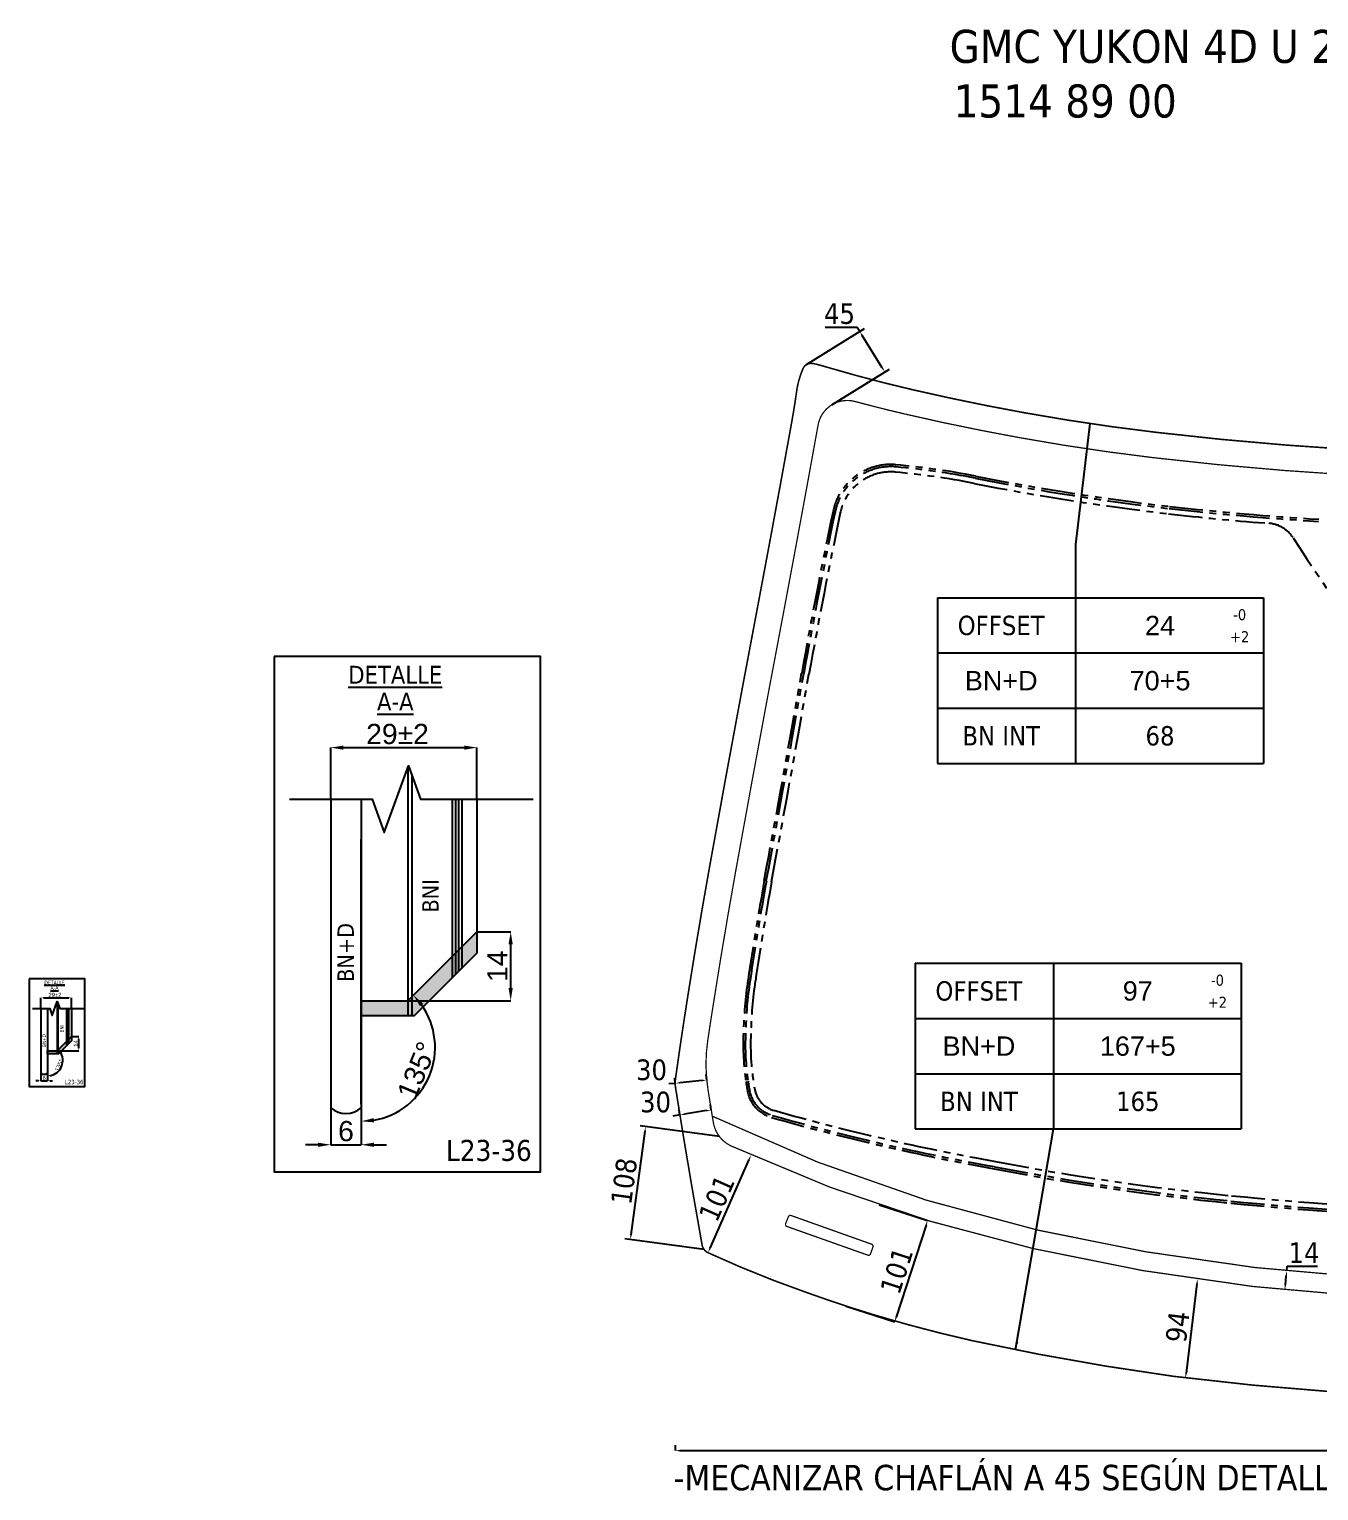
# Model space of a CAD drawing. Header units: millimetres. Extents: x 25 to 16470, y 343 to 6096.
# Drawn here: x 7545 to 8763, y 1094 to 2475 of the extents above; entities that cross this region are included whole.
import ezdxf
from ezdxf.enums import TextEntityAlignment as Align

# ---------------------------------------------------------------- set-up
doc = ezdxf.new("R2010")
doc.units = ezdxf.units.MM
doc.linetypes.add('PHANTOM', pattern=[63.5, 31.75, -6.35, 6.35, -6.35, 6.35, -6.35])
for name, color, linetype in [('BN INT', 4, 'PHANTOM'), ('DIM10', 7, 'Continuous'), ('OFFSET', 6, 'Continuous'), ('PERIMETRO', 5, 'Continuous'), ('PHANTOM', 1, 'PHANTOM')]:
    doc.layers.add(name, color=color, linetype=linetype)
doc.styles.add('1', font='tahoma.ttf')
doc.styles.get("Standard").update_dxf_attribs({"font": 'arial.ttf'})
doc.styles.add('TECHNIC', font='tahoma.ttf')
doc.styles.add('USER1', font='arial.ttf', dxfattribs={"width": 0.75})
doc.dimstyles.new('DIM10', dxfattribs={"dimscale": 7.5, "dimtxt": 2.5, "dimasz": 1, "dimexe": 0, "dimexo": 0, "dimgap": 0.4, "dimtad": 1, "dimtoh": 1, "dimdec": 0, "dimzin": 0, "dimdsep": 46, "dimtxsty": 'TECHNIC', "dimcen": 0.1, "dimdle": 1.25, "dimclre": 7, "dimclrt": 7, "dimazin": 0, "dimtfac": 2, "dimtdec": 0, "dimtofl": 0, "dimtmove": 0, "dimatfit": 3, "dimfxl": 1, "dimtvp": 1.5, "dimtolj": 1, "dimtzin": 0, "dimarcsym": 0})
doc.dimstyles.new('ISO-25', dxfattribs={"dimtxt": 2.5, "dimasz": 2.5, "dimexe": 1.25, "dimexo": 0.625, "dimtad": 1, "dimtxsty": 'Standard', "dimcen": 2.5, "dimadec": 0, "dimazin": 0, "dimtfac": 1, "dimtmove": 0, "dimatfit": 3, "dimfxl": 1, "dimarcsym": 0})
doc.dimstyles.new('ISO-25$0', dxfattribs={"dimtxt": 25, "dimasz": 25, "dimexe": 10, "dimexo": 50, "dimgap": 15, "dimtad": 1, "dimtih": 1, "dimtoh": 1, "dimdec": 0, "dimtxsty": 'Standard', "dimcen": 0, "dimclrd": 256, "dimclre": 256, "dimclrt": 256, "dimadec": 0, "dimazin": 0, "dimtfac": 1, "dimtdec": 0, "dimtofl": 0, "dimtmove": 0, "dimatfit": 3, "dimfxl": 1, "dimlwd": -1, "dimlwe": -1, "dimarcsym": 0})

# ---------------------------------------------------------------- blocks, each defined once
blk = doc.blocks.new('*D79')
at = {"layer": 'Defpoints', "color": 0, "transparency": 16777216}
for p in [(8155.3, 1137.4), (9798.8, 1137.2), (9798.8, 1132.3)]:
    blk.add_point(p, dxfattribs=at)
at = {"layer": 'DIM10', "color": 7, "lineweight": -2, "transparency": 16777216}
for p, q in [((8155.3, 1137.4), (8155.3, 1132.3)), ((9798.8, 1137.2), (9798.8, 1132.3))]:
    blk.add_line(p, q, dxfattribs=at)
at = {"layer": 'DIM10', "color": 0, "lineweight": -2, "transparency": 16777216}
blk.add_line((8159.8, 1132.3), (9794.3, 1132.3), dxfattribs=at)
at = {"layer": 'DIM10', "color": 0, "transparency": 16777216}
for points in [[(8159.8, 1133.1), (8159.8, 1131.6), (8155.3, 1132.3)], [(9794.3, 1133.1), (9794.3, 1131.6), (9798.8, 1132.3)]]:
    blk.add_solid(points, dxfattribs=at)
at = {"layer": 'DIM10', "color": 7, "transparency": 16777216, "insert": (8977, 1145.5), "char_height": 19.5, "attachment_point": 5, "style": 'TECHNIC'}
blk.add_mtext('\\A1;1643±2', dxfattribs=at)
blk = doc.blocks.new('IF-TECNICA')
for p, q in [((0, 0), (50.57, 0)), ((0, 0), (0, -17.14)), ((21.43, 0), (21.43, -17.14)), ((50.57, 0), (50.57, -17.14)), ((0, -8.57), (50.57, -8.57)), ((0, -17.14), (50.57, -17.14))]:
    blk.add_line(p, q)
at = {"style": 'TECHNIC'}
for s, height, p in [('-0', 1.714, (46.88, -2.62)), ('OFFSET', 3, (9.87, -4.29)), ('+2', 1.714, (46.88, -6.03))]:
    blk.add_text(s, height=height, dxfattribs=at).set_placement(p, align=Align.MIDDLE)
for tag, p in [('OFFSET', (34.52, -4.29)), ('BN+D', (9.87, -12.86)), ('BN+D', (34.52, -12.86))]:
    blk.add_attdef(tag, text='', height=3, dxfattribs=at).set_placement(p, align=Align.MIDDLE)
blk = doc.blocks.new('*D85')
at = {"layer": 'Defpoints', "color": 0, "transparency": 16777216}
for p in [(8648.6, 1294.3), (8637.3, 1201.1), (8637.3, 1201.1)]:
    blk.add_point(p, dxfattribs=at)
at = {"layer": 'DIM10', "color": 0, "lineweight": -2, "transparency": 16777216}
blk.add_line((8648, 1289.8), (8637.9, 1205.6), dxfattribs=at)
at = {"layer": 'DIM10', "color": 0, "transparency": 16777216}
for points in [[(8647.3, 1289.9), (8648.8, 1289.7), (8648.6, 1294.3)], [(8637.1, 1205.7), (8638.6, 1205.5), (8637.3, 1201.1)]]:
    blk.add_solid(points, dxfattribs=at)
at = {"layer": 'DIM10', "color": 7, "transparency": 16777216, "insert": (8629.9, 1249.3), "char_height": 19.5, "attachment_point": 5, "rotation": 83.118, "style": 'TECHNIC'}
blk.add_mtext('\\A1;94', dxfattribs=at)
blk = doc.blocks.new('*D86')
at = {"layer": 'Defpoints', "color": 0, "transparency": 16777216}
for p in [(8347.8, 1364.6), (8316.7, 1268.9), (8362.6, 1254)]:
    blk.add_point(p, dxfattribs=at)
at = {"layer": 'DIM10', "color": 7, "lineweight": -2, "transparency": 16777216}
for p, q in [((8347.8, 1364.6), (8393.7, 1349.6)), ((8316.7, 1268.9), (8362.6, 1254))]:
    blk.add_line(p, q, dxfattribs=at)
at = {"layer": 'DIM10', "color": 0, "lineweight": -2, "transparency": 16777216}
blk.add_line((8392.3, 1345.4), (8364, 1258.3), dxfattribs=at)
at = {"layer": 'DIM10', "color": 0, "transparency": 16777216}
for points in [[(8391.6, 1345.6), (8393, 1345.1), (8393.7, 1349.6)], [(8363.3, 1258.5), (8364.7, 1258.1), (8362.6, 1254)]]:
    blk.add_solid(points, dxfattribs=at)
at = {"layer": 'DIM10', "color": 7, "transparency": 16777216, "insert": (8364.5, 1302.4), "char_height": 19.5, "attachment_point": 5, "rotation": 71.9924, "style": 'TECHNIC'}
blk.add_mtext('\\A1;101', dxfattribs=at)
blk = doc.blocks.new('*D87')
at = {"layer": 'Defpoints', "color": 0, "transparency": 16777216}
for p in [(8227, 1411.6), (8227, 1411.6), (8186.3, 1319.3)]:
    blk.add_point(p, dxfattribs=at)
at = {"layer": 'DIM10', "color": 0, "lineweight": -2, "transparency": 16777216}
blk.add_line((8188.2, 1323.5), (8225.2, 1407.5), dxfattribs=at)
at = {"layer": 'DIM10', "color": 0, "transparency": 16777216}
for points in [[(8224.5, 1407.8), (8225.9, 1407.2), (8227, 1411.6)], [(8187.5, 1323.8), (8188.8, 1323.2), (8186.3, 1319.3)]]:
    blk.add_solid(points, dxfattribs=at)
at = {"layer": 'DIM10', "color": 7, "transparency": 16777216, "insert": (8194.6, 1370.8), "char_height": 19.5, "attachment_point": 5, "rotation": 66.2124, "style": 'TECHNIC'}
blk.add_mtext('\\A1;101', dxfattribs=at)
blk = doc.blocks.new('*D90')
at = {"layer": 'Defpoints', "color": 0, "transparency": 16777216}
for p in [(8279.4, 2158.3), (8353.3, 2151.3), (8303.1, 2120.2)]:
    blk.add_point(p, dxfattribs=at)
at = {"layer": 'DIM10', "color": 7, "lineweight": -2, "transparency": 16777216}
for p, q in [((8279.4, 2158.3), (8334, 2192.3)), ((8303.1, 2120.2), (8357.7, 2154.1))]:
    blk.add_line(p, q, dxfattribs=at)
at = {"layer": 'DIM10', "color": 0, "lineweight": -2, "transparency": 16777216}
for p, q in [((8327.2, 2193.3), (8296.8, 2193.3)), ((8329.6, 2189.5), (8327.2, 2193.3)), ((8350.9, 2155.2), (8331.9, 2185.7))]:
    blk.add_line(p, q, dxfattribs=at)
at = {"layer": 'DIM10', "color": 0, "transparency": 16777216}
for points in [[(8332.6, 2186.1), (8331.3, 2185.3), (8329.6, 2189.5)], [(8351.5, 2155.6), (8350.3, 2154.8), (8353.3, 2151.3)]]:
    blk.add_solid(points, dxfattribs=at)
at = {"layer": 'DIM10', "color": 7, "transparency": 16777216, "insert": (8310.5, 2206.3), "char_height": 19.5, "attachment_point": 5, "style": 'TECHNIC'}
blk.add_mtext('\\A1;45', dxfattribs=at)
blk = doc.blocks.new('*D91')
at = {"layer": 'Defpoints', "color": 0, "transparency": 16777216}
for p in [(8127.4, 1438.5), (8197.1, 1429), (8182.6, 1322.3)]:
    blk.add_point(p, dxfattribs=at)
at = {"layer": 'DIM10', "color": 7, "lineweight": -2, "transparency": 16777216}
for p, q in [((8197.1, 1429), (8122.2, 1439.2)), ((8182.6, 1322.3), (8107.8, 1332.4))]:
    blk.add_line(p, q, dxfattribs=at)
at = {"layer": 'DIM10', "color": 0, "lineweight": -2, "transparency": 16777216}
blk.add_line((8113.6, 1336.2), (8126.8, 1434), dxfattribs=at)
at = {"layer": 'DIM10', "color": 0, "transparency": 16777216}
for points in [[(8126.1, 1434.1), (8127.6, 1433.9), (8127.4, 1438.5)], [(8112.8, 1336.3), (8114.3, 1336.1), (8113, 1331.7)]]:
    blk.add_solid(points, dxfattribs=at)
at = {"layer": 'DIM10', "color": 7, "transparency": 16777216, "insert": (8107.1, 1386.9), "char_height": 19.5, "attachment_point": 5, "rotation": 82.2956, "style": 'TECHNIC'}
blk.add_mtext('\\A1;108', dxfattribs=at)
blk = doc.blocks.new('*D94')
at = {"layer": 'Defpoints', "color": 0, "transparency": 16777216}
for p in [(8189.4, 1454), (8159.8, 1449.4), (8159.8, 1449.2)]:
    blk.add_point(p, dxfattribs=at)
at = {"layer": 'DIM10', "color": 7, "lineweight": -2, "transparency": 16777216}
for p, q in [((8159.8, 1449.2), (8158.9, 1454.6)), ((8189.4, 1454), (8188.5, 1459.4))]:
    blk.add_line(p, q, dxfattribs=at)
at = {"layer": 'DIM10', "color": 0, "lineweight": -2, "transparency": 16777216}
for p, q in [((8184.9, 1453.5), (8164.2, 1450.1)), ((8159.8, 1449.4), (8153.2, 1448.3))]:
    blk.add_line(p, q, dxfattribs=at)
at = {"layer": 'DIM10', "color": 0, "transparency": 16777216}
for points in [[(8164.1, 1450.9), (8164.3, 1449.4), (8159.8, 1449.4)], [(8184.8, 1454.2), (8185.1, 1452.7), (8189.4, 1454.2)]]:
    blk.add_solid(points, dxfattribs=at)
at = {"layer": 'DIM10', "color": 7, "transparency": 16777216, "insert": (8136.7, 1461.5), "char_height": 19.5, "attachment_point": 5, "style": 'TECHNIC'}
blk.add_mtext('\\A1;30', dxfattribs=at)
blk = doc.blocks.new('*D95')
at = {"layer": 'Defpoints', "color": 0, "transparency": 16777216}
for p in [(8155.3, 1479.2), (8185.1, 1482.4), (8185.1, 1482.2)]:
    blk.add_point(p, dxfattribs=at)
at = {"layer": 'DIM10', "color": 0, "lineweight": -2, "transparency": 16777216}
for p, q in [((8155.3, 1479.3), (8149.3, 1478.7)), ((8180.7, 1481.9), (8159.8, 1479.8))]:
    blk.add_line(p, q, dxfattribs=at)
at = {"layer": 'DIM10', "color": 7, "lineweight": -2, "transparency": 16777216}
for p, q in [((8155.3, 1479.2), (8154.8, 1484.6)), ((8185.1, 1482.2), (8184.6, 1487.6))]:
    blk.add_line(p, q, dxfattribs=at)
at = {"layer": 'DIM10', "color": 0, "transparency": 16777216}
for points in [[(8159.7, 1480.5), (8159.8, 1479.1), (8155.3, 1479.3)], [(8180.6, 1482.7), (8180.7, 1481.2), (8185.1, 1482.4)]]:
    blk.add_solid(points, dxfattribs=at)
at = {"layer": 'DIM10', "color": 7, "transparency": 16777216, "insert": (8132.9, 1491.9), "char_height": 19.5, "attachment_point": 5, "style": 'TECHNIC'}
blk.add_mtext('\\A1;30', dxfattribs=at)
blk = doc.blocks.new('*D103')
at = {"layer": 'Defpoints', "color": 0, "transparency": 16777216}
for p in [(8732.9, 1302.1), (8732.9, 1302.1), (8731.1, 1284.2)]:
    blk.add_point(p, dxfattribs=at)
at = {"layer": 'DIM10', "color": 0, "lineweight": -2, "transparency": 16777216}
for p, q in [((8732.9, 1302.1), (8733.3, 1306.5)), ((8733.3, 1306.5), (8762, 1306.5)), ((8731.6, 1288.6), (8732.4, 1297.6))]:
    blk.add_line(p, q, dxfattribs=at)
at = {"layer": 'DIM10', "color": 0, "transparency": 16777216}
for points in [[(8731.7, 1297.7), (8733.2, 1297.5), (8732.9, 1302.1)], [(8730.8, 1288.7), (8732.3, 1288.6), (8731.1, 1284.2)]]:
    blk.add_solid(points, dxfattribs=at)
at = {"layer": 'DIM10', "color": 7, "transparency": 16777216, "insert": (8749.2, 1319.3), "char_height": 19.5, "width": 25.354, "attachment_point": 5, "style": 'TECHNIC'}
blk.add_mtext('\\A1;14', dxfattribs=at)
blk = doc.blocks.new('IF-TECNICA-2')
for p, q in [((0, 8.57), (50.57, 8.57)), ((0, 8.57), (0, 0)), ((21.43, 8.57), (21.43, 0)), ((50.57, 8.57), (50.57, 0)), ((0, 0), (50.57, 0))]:
    blk.add_line(p, q)
at = {"style": 'TECHNIC'}
for p in [(9.87, 4.29), (34.52, 4.29)]:
    blk.add_attdef('BN+D', text='', height=3, dxfattribs=at).set_placement(p, align=Align.MIDDLE)
blk = doc.blocks.new('*D105')
at = {"layer": 'Defpoints', "color": 0, "linetype": 'ByBlock', "lineweight": -2, "transparency": 16777216}
for p, q in [((7556.3, 1549.9), (7556.3, 1560.1)), ((7558.8, 1560.1), (7582.7, 1560.1)), ((7585.2, 1549.9), (7585.2, 1560.1))]:
    blk.add_line(p, q, dxfattribs=at)
at = {"layer": 'Defpoints', "color": 0, "transparency": 16777216}
for p in [(7556.3, 1549.9), (7585.2, 1560.1), (7585.2, 1549.9)]:
    blk.add_point(p, dxfattribs=at)
for points in [[(7558.8, 1560.5), (7558.8, 1559.7), (7556.3, 1560.1)], [(7582.7, 1560.5), (7582.7, 1559.7), (7585.2, 1560.1)]]:
    blk.add_solid(points, dxfattribs=at)
at = {"layer": 'Defpoints', "color": 0, "transparency": 16777216, "insert": (7569.5, 1562.8), "char_height": 4, "attachment_point": 5}
blk.add_mtext('29±2', dxfattribs=at)
blk = doc.blocks.new('*D106')
at = {"layer": 'Defpoints', "color": 0, "linetype": 'ByBlock', "lineweight": -2, "transparency": 16777216}
blk.add_line((7562.3, 1489.6), (7562.3, 1486.3), dxfattribs=at)
blk.add_arc((7562.3, 1500.9), 14.6, 279.8259, 35.1741, dxfattribs=at)
at = {"layer": 'Defpoints', "color": 0, "transparency": 16777216}
for p in [(7562.3, 1542), (7585.2, 1523.7), (7571.6, 1510.1), (7562.3, 1489.6), (7572.7, 1490.6)]:
    blk.add_point(p, dxfattribs=at)
for points in [[(7574, 1509), (7574.6, 1509.6), (7572.7, 1511.2)], [(7564.9, 1486.1), (7564.8, 1486.9), (7562.3, 1486.3)]]:
    blk.add_solid(points, dxfattribs=at)
at = {"layer": 'Defpoints', "color": 0, "transparency": 16777216, "insert": (7573.4, 1496.3), "char_height": 4, "attachment_point": 5, "rotation": 67.5}
blk.add_mtext('135°', dxfattribs=at)
blk = doc.blocks.new('*D98')
at = {"layer": 'Defpoints', "color": 0, "linetype": 'ByBlock', "lineweight": -2, "transparency": 16777216}
for p, q in [((7585.2, 1523.7), (7591.9, 1523.7)), ((7591.9, 1512.6), (7591.9, 1521.2)), ((7571.6, 1510.1), (7591.9, 1510.1))]:
    blk.add_line(p, q, dxfattribs=at)
at = {"layer": 'Defpoints', "color": 0, "transparency": 16777216}
for p in [(7585.2, 1523.7), (7591.9, 1523.7), (7571.6, 1510.1)]:
    blk.add_point(p, dxfattribs=at)
for points in [[(7591.5, 1521.2), (7592.3, 1521.2), (7591.9, 1523.7)], [(7591.5, 1512.6), (7592.3, 1512.6), (7591.9, 1510.1)]]:
    blk.add_solid(points, dxfattribs=at)
at = {"layer": 'Defpoints', "color": 0, "transparency": 16777216, "insert": (7589.2, 1516.9), "char_height": 4, "attachment_point": 5, "rotation": 90}
blk.add_mtext('14', dxfattribs=at)
blk = doc.blocks.new('*D107')
at = {"layer": 'Defpoints', "color": 0, "linetype": 'ByBlock', "lineweight": -2, "transparency": 16777216}
for p, q in [((7553.8, 1481.7), (7551.3, 1481.7)), ((7556.3, 1489), (7556.3, 1481.7)), ((7556.3, 1481.7), (7562.3, 1481.7)), ((7562.3, 1489), (7562.3, 1481.7)), ((7564.8, 1481.7), (7567.3, 1481.7))]:
    blk.add_line(p, q, dxfattribs=at)
at = {"layer": 'Defpoints', "color": 0, "transparency": 16777216}
for p in [(7556.3, 1489), (7562.3, 1489), (7562.3, 1481.7)]:
    blk.add_point(p, dxfattribs=at)
for points in [[(7553.8, 1482.1), (7553.8, 1481.2), (7556.3, 1481.7)], [(7564.8, 1482.1), (7564.8, 1481.2), (7562.3, 1481.7)]]:
    blk.add_solid(points, dxfattribs=at)
at = {"layer": 'Defpoints', "color": 0, "transparency": 16777216, "insert": (7559.3, 1484.3), "char_height": 4, "attachment_point": 5}
blk.add_mtext('6', dxfattribs=at)
blk = doc.blocks.new('*D43')
at = {"color": 0, "linetype": 'ByBlock', "lineweight": -2, "transparency": 16777216}
for p, q in [((153.51, 572.67), (153.51, 582.88)), ((156.01, 582.88), (179.87, 582.88)), ((182.37, 572.67), (182.37, 582.88))]:
    blk.add_line(p, q, dxfattribs=at)
at = {"color": 0, "transparency": 16777216}
for points in [[(156.01, 583.29), (156.01, 582.46), (153.51, 582.88)], [(179.87, 583.29), (179.87, 582.46), (182.37, 582.88)]]:
    blk.add_solid(points, dxfattribs=at)
at = {"layer": 'Defpoints', "color": 0, "transparency": 16777216}
for p in [(182.37, 582.88), (153.51, 572.67), (182.37, 572.67)]:
    blk.add_point(p, dxfattribs=at)
at = {"color": 0, "transparency": 16777216, "insert": (166.69, 585.54), "char_height": 4, "attachment_point": 5}
blk.add_mtext('29±2', dxfattribs=at)
blk = doc.blocks.new('*D41')
at = {"color": 0, "linetype": 'ByBlock', "lineweight": -2, "transparency": 16777216}
blk.add_line((159.51, 512.41), (159.51, 509.06), dxfattribs=at)
blk.add_arc((159.51, 523.65), 14.6, 279.8259, 35.1741, dxfattribs=at)
at = {"color": 0, "transparency": 16777216}
for points in [[(171.12, 531.79), (171.76, 532.33), (169.83, 533.97)], [(162.03, 508.86), (161.96, 509.69), (159.51, 509.06)]]:
    blk.add_solid(points, dxfattribs=at)
at = {"layer": 'Defpoints', "color": 0, "transparency": 16777216}
for p in [(159.51, 564.81), (182.37, 546.51), (168.75, 532.89), (159.51, 512.41), (169.83, 513.33)]:
    blk.add_point(p, dxfattribs=at)
at = {"color": 0, "transparency": 16777216, "insert": (170.53, 519.09), "char_height": 4, "attachment_point": 5, "rotation": 67.5}
blk.add_mtext('135°', dxfattribs=at)
blk = doc.blocks.new('*D40')
at = {"color": 0, "linetype": 'ByBlock', "lineweight": -2, "transparency": 16777216}
for p, q in [((182.37, 546.51), (189.04, 546.51)), ((189.04, 535.39), (189.04, 544.01)), ((168.75, 532.89), (189.04, 532.89))]:
    blk.add_line(p, q, dxfattribs=at)
at = {"color": 0, "transparency": 16777216}
for points in [[(188.62, 544.01), (189.45, 544.01), (189.04, 546.51)], [(188.62, 535.39), (189.45, 535.39), (189.04, 532.89)]]:
    blk.add_solid(points, dxfattribs=at)
at = {"layer": 'Defpoints', "color": 0, "transparency": 16777216}
for p in [(182.37, 546.51), (189.04, 546.51), (168.75, 532.89)]:
    blk.add_point(p, dxfattribs=at)
at = {"color": 0, "transparency": 16777216, "insert": (186.4, 539.7), "char_height": 4, "attachment_point": 5, "rotation": 90}
blk.add_mtext('14', dxfattribs=at)
blk = doc.blocks.new('*D42')
at = {"color": 0, "linetype": 'ByBlock', "lineweight": -2, "transparency": 16777216}
for p, q in [((153.51, 511.74), (153.51, 504.43)), ((159.51, 511.74), (159.51, 504.43)), ((151.01, 504.43), (148.51, 504.43)), ((153.51, 504.43), (159.51, 504.43)), ((162.01, 504.43), (164.51, 504.43))]:
    blk.add_line(p, q, dxfattribs=at)
at = {"color": 0, "transparency": 16777216}
for points in [[(151.01, 504.84), (151.01, 504.01), (153.51, 504.43)], [(162.01, 504.84), (162.01, 504.01), (159.51, 504.43)]]:
    blk.add_solid(points, dxfattribs=at)
at = {"layer": 'Defpoints', "color": 0, "transparency": 16777216}
for p in [(153.51, 511.74), (159.51, 511.74), (159.51, 504.43)]:
    blk.add_point(p, dxfattribs=at)
at = {"color": 0, "transparency": 16777216, "insert": (156.51, 507.1), "char_height": 4, "attachment_point": 5}
blk.add_mtext('6', dxfattribs=at)
blk = doc.blocks.new('RT')
at = {"layer": 'DIM10'}
h = blk.add_hatch(color=256, dxfattribs=at)
h.dxf.hatch_style = 1
h.paths.add_polyline_path([(182.37, 542.27), (182.37, 546.51), (168.75, 532.89), (159.51, 532.89), (159.51, 529.92), (169.99, 529.89)])
at = {"color": 5}
for p, q in [((168.75, 578.97), (168.75, 529.9)), ((169.51, 577.45), (169.51, 529.9)), ((153.51, 572.67), (153.51, 511.74)), ((159.51, 572.67), (159.51, 511.74)), ((177.51, 572.67), (177.51, 537.41)), ((178.13, 572.67), (178.13, 538.03)), ((178.75, 572.67), (178.75, 538.65)), ((179.37, 572.67), (179.37, 539.27)), ((182.37, 572.67), (182.37, 542.27))]:
    blk.add_line(p, q, dxfattribs=at)
at = {"color": 1, "const_width": 0.4}
blk.add_lwpolyline([(159.51, 512.41), (159.51, 564.81)], dxfattribs=at)
at = {"color": 4, "const_width": 0.4}
blk.add_lwpolyline([(177.51, 541.65), (177.51, 562)], dxfattribs=at)
blk.add_lwpolyline([(182.37, 542.27), (169.99, 529.89), (159.51, 529.92), (159.51, 532.89), (168.75, 532.89), (182.37, 546.51)])
at = {"color": 5}
blk.add_arc((156.51, 515.2), 4.58, 229.1087, 310.8913, dxfattribs=at)
at = {"layer": 'DIM10', "color": 1}
blk.add_lwpolyline([(142.35, 600.86), (142.35, 499.1), (194.92, 499.1), (194.92, 600.86)], close=True, dxfattribs=at)
at = {"layer": 'DIM10', "color": 1, "linetype": 'Continuous'}
blk.add_lwpolyline([(145.35, 572.67), (161.66, 572.67), (164.06, 566.08), (168.85, 579.25), (171.25, 572.67), (193.49, 572.67)], dxfattribs=at)
at = {"color": 7, "style": '1'}
for s, height, p in [('%%UDETALLE', 3.541, (166.25, 595.5)), ('%%UA-A', 3.541, (166.25, 590.22)), ('L23-36', 4.144, (184.74, 501.24))]:
    blk.add_text(s, height=height, dxfattribs=at).set_placement(p, align=Align.CENTER)
at = {"layer": 'DIM10', "color": 0, "style": 'TECHNIC'}
for s, p in [('BNI', (174.81, 553.6)), ('BN+D', (158.07, 542.42))]:
    blk.add_text(s, height=3.242, rotation=90, dxfattribs=at).set_placement(p, align=Align.CENTER)
at = {"color": 7}
dim = blk.add_linear_dim(base=(182.37, 582.88), p1=(153.51, 572.67), p2=(182.37, 572.67), text='<>±2', dimstyle='ISO-25$0', override={"dimtxt": 4, "dimasz": 2.5, "dimexe": 0, "dimexo": 0, "dimgap": 0.625, "dimtih": 0, "dimtoh": 0, "dimcen": 2.5, "dimclrd": 0, "dimclre": 0, "dimclrt": 0, "dimtdec": 2, "dimtofl": 1, "dimlwd": -2, "dimlwe": -2, "dimarcsym": 1}, dxfattribs=at)
dim.commit()
dim.dimension.update_dxf_attribs({"geometry": '*D43', "text_midpoint": (166.69, 582.88), "dimtype": 160})
dim = blk.add_angular_dim_2l(base=(169.83, 513.33), line1=((168.75, 532.89), (182.37, 546.51)), line2=((159.51, 512.41), (159.51, 564.81)), dimstyle='ISO-25', override={"dimtxt": 4, "dimexe": 0, "dimexo": 0, "dimdec": 0, "dimarcsym": 1}, dxfattribs=at)
dim.commit()
dim.dimension.update_dxf_attribs({"geometry": '*D41', "text_midpoint": (170.53, 519.09)})
dim = blk.add_linear_dim(base=(189.04, 546.51), p1=(168.75, 532.89), p2=(182.37, 546.51), angle=90, dimstyle='ISO-25$0', override={"dimtxt": 4, "dimasz": 2.5, "dimexe": 0, "dimexo": 0, "dimgap": 0.625, "dimtih": 0, "dimtoh": 0, "dimcen": 2.5, "dimclrd": 0, "dimclre": 0, "dimclrt": 0, "dimtdec": 2, "dimtofl": 1, "dimlwd": -2, "dimlwe": -2, "dimarcsym": 1}, dxfattribs=at)
dim.commit()
dim.dimension.update_dxf_attribs({"geometry": '*D40', "text_midpoint": (186.4, 539.7)})
dim = blk.add_linear_dim(base=(159.51, 504.43), p1=(153.51, 511.74), p2=(159.51, 511.74), dimstyle='ISO-25$0', override={"dimtxt": 4, "dimasz": 2.5, "dimexe": 0, "dimexo": 0, "dimgap": 0.625, "dimtih": 0, "dimtoh": 0, "dimcen": 2.5, "dimclrd": 0, "dimclre": 0, "dimclrt": 0, "dimtdec": 2, "dimtofl": 1, "dimlwd": -2, "dimlwe": -2, "dimarcsym": 1}, dxfattribs=at)
dim.commit()
dim.dimension.update_dxf_attribs({"geometry": '*D42', "text_midpoint": (156.51, 504.43), "dimtype": 160})

msp = doc.modelspace()

# ---------------------------------------------------------------- hatches: boundary and pattern name
at = {"layer": 'DIM10'}
h = msp.add_hatch(color=256, dxfattribs=at)
h.dxf.hatch_style = 1
h.paths.add_polyline_path([(7585.2, 1519.5), (7585.2, 1523.7), (7571.6, 1510.1), (7562.3, 1510.1), (7562.3, 1507.2), (7572.8, 1507.1)])

# ---------------------------------------------------------------- linework, layer by layer
at = {"color": 5}
for p, q in [((7556.3, 1549.9), (7556.3, 1489)), ((7562.3, 1549.9), (7562.3, 1489)), ((7571.6, 1556.2), (7571.6, 1507.1)), ((7572.3, 1554.7), (7572.3, 1507.1)), ((7580.3, 1549.9), (7580.3, 1514.6)), ((7581, 1549.9), (7581, 1515.3)), ((7581.6, 1549.9), (7581.6, 1515.9)), ((7582.2, 1549.9), (7582.2, 1516.5)), ((7585.2, 1549.9), (7585.2, 1519.5))]:
    msp.add_line(p, q, dxfattribs=at)
at = {"color": 1, "const_width": 0.4}
msp.add_lwpolyline([(7562.3, 1489.6), (7562.3, 1542)], dxfattribs=at)
at = {"color": 4, "const_width": 0.4}
msp.add_lwpolyline([(7580.3, 1518.9), (7580.3, 1539.2)], dxfattribs=at)
msp.add_lwpolyline([(7585.2, 1519.5), (7572.8, 1507.1), (7562.3, 1507.2), (7562.3, 1510.1), (7571.6, 1510.1), (7585.2, 1523.7)])
at = {"color": 5}
msp.add_arc((7559.3, 1492.4), 4.58, 229.1087, 310.8913, dxfattribs=at)
at = {"layer": 'BN INT'}
for centre, radius, start, end in [((8358.9, 2008.2), 55.7, 84.9922, 168.1694), ((8302.5, 1364.6), 701.7, 78.7867, 84.9922), ((8884.6, 4301), 2291.8, 258.7867, 263.4239), ((13348.3, 963.1), 5153.4, 168.1694, 169.8996), ((8906.9, 4494.3), 2486.3, 263.4239, 266.6858), ((-15896, 6120.2), 24542.1, 349.55477, 350.01994), ((11019.5, 1166.5), 2825.4, 169.7185, 171.6464), ((8633.9, 1516.8), 414.3, 171.6464, 178.6207), ((8456.6, 1516.1), 237.1, 177.4236, 188.5257), ((8735.7, 1557.9), 519.3, 188.5257, 189.4535), ((8255, 1477.9), 32, 189.4535, 254.1315), ((8834.1, 3514.9), 2149.7, 254.1315, 259.8829), ((8928.5, 3863.9), 2510.1, 259.1599, 264.3182), ((9011, 4700.6), 3350.8, 264.3316, 267.6984)]:
    msp.add_arc(centre, radius, start, end, dxfattribs=at)
at = {"layer": 'DIM10', "color": 1}
msp.add_lwpolyline([(7545.2, 1578.1), (7545.2, 1476.3), (7597.8, 1476.3), (7597.8, 1578.1)], close=True, dxfattribs=at)
at = {"layer": 'DIM10', "color": 1, "linetype": 'Continuous'}
msp.add_lwpolyline([(7548.2, 1549.9), (7564.5, 1549.9), (7566.9, 1543.3), (7571.7, 1556.5), (7574.1, 1549.9), (7596.3, 1549.9)], dxfattribs=at)
at = {"layer": 'OFFSET', "const_width": 1.2}
for points in [[(8792.5, 2054, -0.01461), (8606.4, 2070.4, -0.015368), (8480.8, 2089.2, -0.012289), (8373.4, 2111.3, -0.008855), (8325.2, 2123.4, 0.439286), (8290.3, 2101.4, -0.001869), (8258.4, 1928.2, 0.002535), (8212.8, 1681.8, 0.005603), (8191.8, 1557.1, 0.002569), (8186, 1519.5, 0.076276), (8186.2, 1473.9, 0.001113), (8191.3, 1442.4, 0.250051), (8208.4, 1420, 0.050869), (8493.5, 1323.2, 0.041184), (8805.8, 1278.1, 0.004675)], [(8190.3, 1448.3, 0.055703), (8497.5, 1340.7, 0.041184), (8806.9, 1296.1, 0.004675), (8856.9, 1293.5, 0.021422), (9097.1, 1293.5, 0.004675), (9147.2, 1296.1, 0.041184), (9456.5, 1340.7, 0.055703), (9763.7, 1448.3, 0.050044)]]:
    msp.add_lwpolyline(points, format="xyb", dxfattribs=at)
at = {"layer": 'PERIMETRO', "const_width": 1.5}
msp.add_lwpolyline([(8793.9, 2078, -0.014613), (8609.3, 2094.3, -0.015368), (8485, 2112.8, -0.012289), (8378.8, 2134.7, -0.014624), (8300.8, 2155.2, 0.003498), (8289.9, 2158.3, 0.045864), (8284.2, 2159.4, 0.321332), (8276.1, 2154.6, 0.03819), (8272, 2142.9, 0.030758), (8270.2, 2134.4, -0.009527), (8265, 2101.9, -0.001827), (8233.8, 1932.9, 0.002535), (8188.2, 1686.2, 0.005602), (8167.1, 1561, 0.005293), (8155.5, 1483, 0.073314), (8155.6, 1475.4, 0.005251), (8180.7, 1326.7, 0.245055), (8186.3, 1319.3, 0.023741), (8279.7, 1281.6, 0.012916), (8345.4, 1259.9, 0.017462), (8435.9, 1236.2, 0.019362), (8625.5, 1202.6, 0.020384), (8852.2, 1183.6, 0.021422)], format="xyb", dxfattribs=at)
at = {"layer": 'PERIMETRO', "const_width": 1.2}
msp.add_lwpolyline([(8337.2, 1317, 0.414367), (8339.8, 1318.2), (8342.1, 1324.8, 0.41406), (8340.9, 1327.3), (8264.8, 1354.4, 0.403365), (8262.2, 1353.3), (8259.6, 1346.8, 0.425146), (8260.8, 1344.1)], format="xyb", close=True, dxfattribs=at)
at = {"layer": 'PHANTOM', "color": 1}
for centre, radius, start, end in [((8358.9, 2008.2), 53.7, 84.9922, 168.1694), ((8302.5, 1364.6), 699.7, 78.7867, 84.9922), ((8358.9, 2008.2), 48.7, 84.9922, 168.1694), ((8302.5, 1364.6), 694.7, 78.7867, 84.9922), ((8884.6, 4301), 2298.8, 258.7867, 263.4239), ((8884.6, 4301), 2293.8, 258.7867, 263.4239), ((13348.3, 963.1), 5151.4, 168.1694, 169.8996), ((13348.3, 963.1), 5146.4, 168.1694, 169.8995), ((8906.9, 4494.3), 2493.3, 263.4239, 265.5178), ((8906.9, 4494.3), 2488.3, 263.4239, 266.6858), ((-15896, 6120.2), 24544.1, 349.55478, 350.01993), ((-15896, 6120.2), 24549.1, 349.55479, 350.01992), ((11019.5, 1166.5), 2823.4, 169.7185, 171.6464), ((11019.5, 1166.5), 2818.4, 169.7187, 171.6464), ((8633.9, 1516.8), 412.3, 171.6464, 178.6236), ((8633.9, 1516.8), 407.3, 171.6464, 178.631), ((8456.6, 1516.1), 235.1, 177.4186, 188.5257), ((8456.6, 1516.1), 230.1, 177.4055, 190.7419), ((8735.7, 1557.9), 517.3, 188.5257, 189.4535), ((8255, 1477.9), 30, 189.4535, 254.1315), ((8255.1, 1477.9), 25, 190.7419, 254.1342), ((8834.1, 3514.9), 2142.7, 254.1342, 259.8841), ((8834.1, 3514.9), 2147.7, 254.1315, 259.8832), ((8928.5, 3863.9), 2508.1, 259.1596, 264.3182), ((8928.5, 3863.9), 2503.1, 259.1589, 264.3182), ((9011, 4700.5), 3348.8, 264.3316, 267.6985), ((9011, 4700.5), 3343.7, 264.3316, 267.6985)]:
    msp.add_arc(centre, radius, start, end, dxfattribs=at)
at = {"layer": 'PHANTOM'}
for centre, radius, start, end in [((8713.7, 1978.4), 30, 33.1001, 85.6084), ((11024.9, 3485), 2728.9, 213.1001, 217.2205)]:
    msp.add_arc(centre, radius, start, end, dxfattribs=at)

# ---------------------------------------------------------------- block references
at = {"xscale": 4.782197220071176, "yscale": 4.782197220071176, "zscale": 4.782197220071176}
msp.add_blockref('RT', (7095.9, -991), dxfattribs=at)
at = {"layer": 'DIM10', "ltscale": 50}
ref = msp.add_blockref('IF-TECNICA', (8403.1, 1938), dxfattribs=dict(at, xscale=6.086340000000264, yscale=6.086340000000264, zscale=6.086340000000264))
ref.add_attrib('OFFSET', '24', dxfattribs={"layer": '0', "height": 18.26, "style": 'USER1'}).set_placement((8613.2, 1911.9), align=Align.MIDDLE)
ref.add_attrib('BN+D', '70+5', dxfattribs={"layer": '0', "height": 18.26, "style": 'USER1'}).set_placement((8613.2, 1859.7), align=Align.MIDDLE)
ref.add_attrib('BN+D', 'BN+D', dxfattribs={"layer": '0', "height": 18.26, "style": 'USER1'}).set_placement((8463.2, 1859.7), align=Align.MIDDLE)
at = {"layer": 'DIM10'}
ref = msp.add_blockref('IF-TECNICA-2', (8403.1, 1781.5), dxfattribs=dict(at, xscale=6.086340000000262, yscale=6.086340000000262, zscale=6.086340000000262))
ref.add_attrib('BN+D', 'BN INT', dxfattribs={"layer": '0', "height": 18.26, "style": '1'}).set_placement((8463.2, 1807.6), align=Align.MIDDLE)
ref.add_attrib('BN+D', '68', dxfattribs={"layer": '0', "height": 18.26, "style": '1'}).set_placement((8613.2, 1807.6), align=Align.MIDDLE)
at = {"layer": 'DIM10', "ltscale": 50}
ref = msp.add_blockref('IF-TECNICA', (8382.1, 1592.7), dxfattribs=dict(at, xscale=6.086340000000264, yscale=6.086340000000264, zscale=6.086340000000264))
ref.add_attrib('OFFSET', '97', dxfattribs={"layer": '0', "height": 18.26, "style": 'USER1'}).set_placement((8592.2, 1566.6), align=Align.MIDDLE)
ref.add_attrib('BN+D', '167+5', dxfattribs={"layer": '0', "height": 18.26, "style": 'USER1'}).set_placement((8592.2, 1514.5), align=Align.MIDDLE)
ref.add_attrib('BN+D', 'BN+D', dxfattribs={"layer": '0', "height": 18.26, "style": 'USER1'}).set_placement((8442.2, 1514.5), align=Align.MIDDLE)
at = {"layer": 'DIM10'}
ref = msp.add_blockref('IF-TECNICA-2', (8382.1, 1436.2), dxfattribs=dict(at, xscale=6.086340000000262, yscale=6.086340000000262, zscale=6.086340000000262))
ref.add_attrib('BN+D', 'BN INT', dxfattribs={"layer": '0', "height": 18.26, "style": '1'}).set_placement((8442.2, 1462.3), align=Align.MIDDLE)
ref.add_attrib('BN+D', '165', dxfattribs={"layer": '0', "height": 18.26, "style": '1'}).set_placement((8592.2, 1462.3), align=Align.MIDDLE)

# ---------------------------------------------------------------- texts
at = {"style": '1'}
for s, height, p in [('%%UDETALLE', 3.54, (7569.1, 1572.7)), ('%%UA-A', 3.54, (7569.1, 1567.5)), ('L23-36', 4.14, (7587.6, 1478.5))]:
    msp.add_text(s, height=height, dxfattribs=at).set_placement(p, align=Align.CENTER)
at = {"layer": 'DIM10', "style": 'TECHNIC'}
for s, height, p in [('GMC YUKON 4D U 2021', 31.2, (8414.5, 2443.3)), ('1514 89 00', 31.2, (8418.3, 2391.7)), ('-MECANIZAR CHAFLÁN A 45 SEGÚN DETALLE A-A', 24, (8153.8, 1094.9))]:
    msp.add_text(s, height=height, rotation=0, dxfattribs=at).set_placement(p)
at = {"layer": 'DIM10', "color": 0, "style": 'TECHNIC'}
for s, p in [('BNI', (7577.6, 1530.8)), ('BN+D', (7560.9, 1519.7))]:
    msp.add_text(s, height=3.24, rotation=90, dxfattribs=at).set_placement(p, align=Align.CENTER)

# ---------------------------------------------------------------- dimensions: what is measured, and where the dimension line sits
at = {"layer": 'Defpoints'}
dim = msp.add_linear_dim(base=(7585.2, 1560.1), p1=(7556.3, 1549.9), p2=(7585.2, 1549.9), text='<>±2', dimstyle='ISO-25$0', override={"dimtxt": 4, "dimasz": 2.5, "dimexe": 0, "dimexo": 0, "dimgap": 0.625, "dimtih": 0, "dimtoh": 0, "dimcen": 2.5, "dimclrd": 0, "dimclre": 0, "dimclrt": 0, "dimtdec": 2, "dimtofl": 1, "dimlwd": -2, "dimlwe": -2, "dimarcsym": 1}, dxfattribs=at)
dim.commit()
dim.dimension.update_dxf_attribs({"geometry": '*D105', "text_midpoint": (7569.5, 1560.1), "dimtype": 160})
dim = msp.add_angular_dim_2l(base=(7572.7, 1490.6), line1=((7571.6, 1510.1), (7585.2, 1523.7)), line2=((7562.3, 1489.6), (7562.3, 1542)), dimstyle='ISO-25', override={"dimtxt": 4, "dimexe": 0, "dimexo": 0, "dimdec": 0, "dimarcsym": 1}, dxfattribs=at)
dim.commit()
dim.dimension.update_dxf_attribs({"geometry": '*D106', "text_midpoint": (7573.4, 1496.3)})
dim = msp.add_linear_dim(base=(7591.9, 1523.7), p1=(7571.6, 1510.1), p2=(7585.2, 1523.7), angle=90, dimstyle='ISO-25$0', override={"dimtxt": 4, "dimasz": 2.5, "dimexe": 0, "dimexo": 0, "dimgap": 0.625, "dimtih": 0, "dimtoh": 0, "dimcen": 2.5, "dimclrd": 0, "dimclre": 0, "dimclrt": 0, "dimtdec": 2, "dimtofl": 1, "dimlwd": -2, "dimlwe": -2, "dimarcsym": 1}, dxfattribs=at)
dim.commit()
dim.dimension.update_dxf_attribs({"geometry": '*D98', "text_midpoint": (7589.2, 1516.9)})
dim = msp.add_linear_dim(base=(7562.3, 1481.7), p1=(7556.3, 1489), p2=(7562.3, 1489), dimstyle='ISO-25$0', override={"dimtxt": 4, "dimasz": 2.5, "dimexe": 0, "dimexo": 0, "dimgap": 0.625, "dimtih": 0, "dimtoh": 0, "dimcen": 2.5, "dimclrd": 0, "dimclre": 0, "dimclrt": 0, "dimtdec": 2, "dimtofl": 1, "dimlwd": -2, "dimlwe": -2, "dimarcsym": 1}, dxfattribs=at)
dim.commit()
dim.dimension.update_dxf_attribs({"geometry": '*D107', "text_midpoint": (7559.3, 1481.7), "dimtype": 160})
at = {"layer": 'DIM10'}
for base, p1, p2, angle, override, picture, middle in [((8353.3, 2151.3), (8279.4, 2158.3), (8303.1, 2120.2), 301.851, {"dimtxt": 2.6, "dimasz": 0.6, "dimexe": 0.7}, '*D90', (8310.5, 2193.3)), ((8185.1, 1482.4), (8155.3, 1479.2), (8185.1, 1482.2), 5.7993, {"dimtxt": 2.6, "dimasz": 0.6, "dimexe": 0.7, "dimexo": 0}, '*D95', (8132.9, 1478.7)), ((8159.8, 1449.4), (8189.4, 1454), (8159.8, 1449.2), 189.1758, {"dimtxt": 2.6, "dimasz": 0.6, "dimexe": 0.7, "dimexo": 0}, '*D94', (8136.7, 1448.3)), ((8362.6, 1254), (8347.8, 1364.6), (8316.7, 1268.9), 251.9924, {"dimtxt": 2.6, "dimasz": 0.6, "dimexe": 0, "dimexo": 0}, '*D86', (8377, 1298.3))]:
    dim = msp.add_linear_dim(base=base, p1=p1, p2=p2, angle=angle, dimstyle='DIM10', override=override, dxfattribs=at)
    dim.commit()
    dim.dimension.update_dxf_attribs({"geometry": picture, "text_midpoint": middle, "dimtype": 161})
for p1, p2, distance, override, picture, middle in [((8182.6, 1322.3), (8197.1, 1429), 70.3, {"dimtxt": 2.6, "dimasz": 0.6, "dimexe": 0.7, "dimexo": 0}, '*D91', (8107.1, 1386.9)), ((8186.3, 1319.3), (8227, 1411.6), 0, {"dimtxt": 2.6, "dimasz": 0.6, "dimexe": 0, "dimexo": 0}, '*D87', (8194.6, 1370.8)), ((8648.6, 1294.3), (8637.3, 1201.1), 0, {"dimtxt": 2.6, "dimasz": 0.6, "dimexe": 0, "dimexo": 0}, '*D85', (8629.9, 1249.3))]:
    dim = msp.add_aligned_dim(p1=p1, p2=p2, distance=distance, dimstyle='DIM10', override=override, dxfattribs=at)
    dim.commit()
    dim.dimension.update_dxf_attribs({"geometry": picture, "text_midpoint": middle})
dim = msp.add_aligned_dim(p1=(8731.1, 1284.2), p2=(8732.9, 1302.1), distance=0, text='14', dimstyle='DIM10', override={"dimtxt": 2.6, "dimasz": 0.6, "dimexe": 0, "dimexo": 0}, dxfattribs=at)
dim.commit()
dim.dimension.update_dxf_attribs({"geometry": '*D103', "text_midpoint": (8749.2, 1319.3)})
dim = msp.add_linear_dim(base=(9798.7699, 1132.3204), p1=(8155.3018, 1137.401), p2=(9798.7699, 1137.2041), text='<>±2', dimstyle='DIM10', override={"dimtxt": 2.6, "dimasz": 0.6, "dimexe": 0, "dimexo": 0}, dxfattribs=at)
dim.commit()
dim.dimension.update_dxf_attribs({"geometry": '*D79', "text_midpoint": (8977.0359, 1132.3204), "dimtype": 160})

# ---------------------------------------------------------------- leaders
for points, dimstyle, override in [([(8547, 2102.6), (8533.5, 1988.3), (8533.5, 1937.1)], 'ISO-25', {"dimgap": 0.625, "dimtad": 0, "dimarcsym": 1}), ([(8476.8, 1227.7), (8502.4, 1377.1), (8512.5, 1436.2)], 'DIM10', {"dimgap": 0.6, "dimtad": 0, "dimarcsym": 1})]:
    msp.add_leader(points, dimstyle=dimstyle, override=override, dxfattribs=at)

doc.saveas('drawing.dxf')
